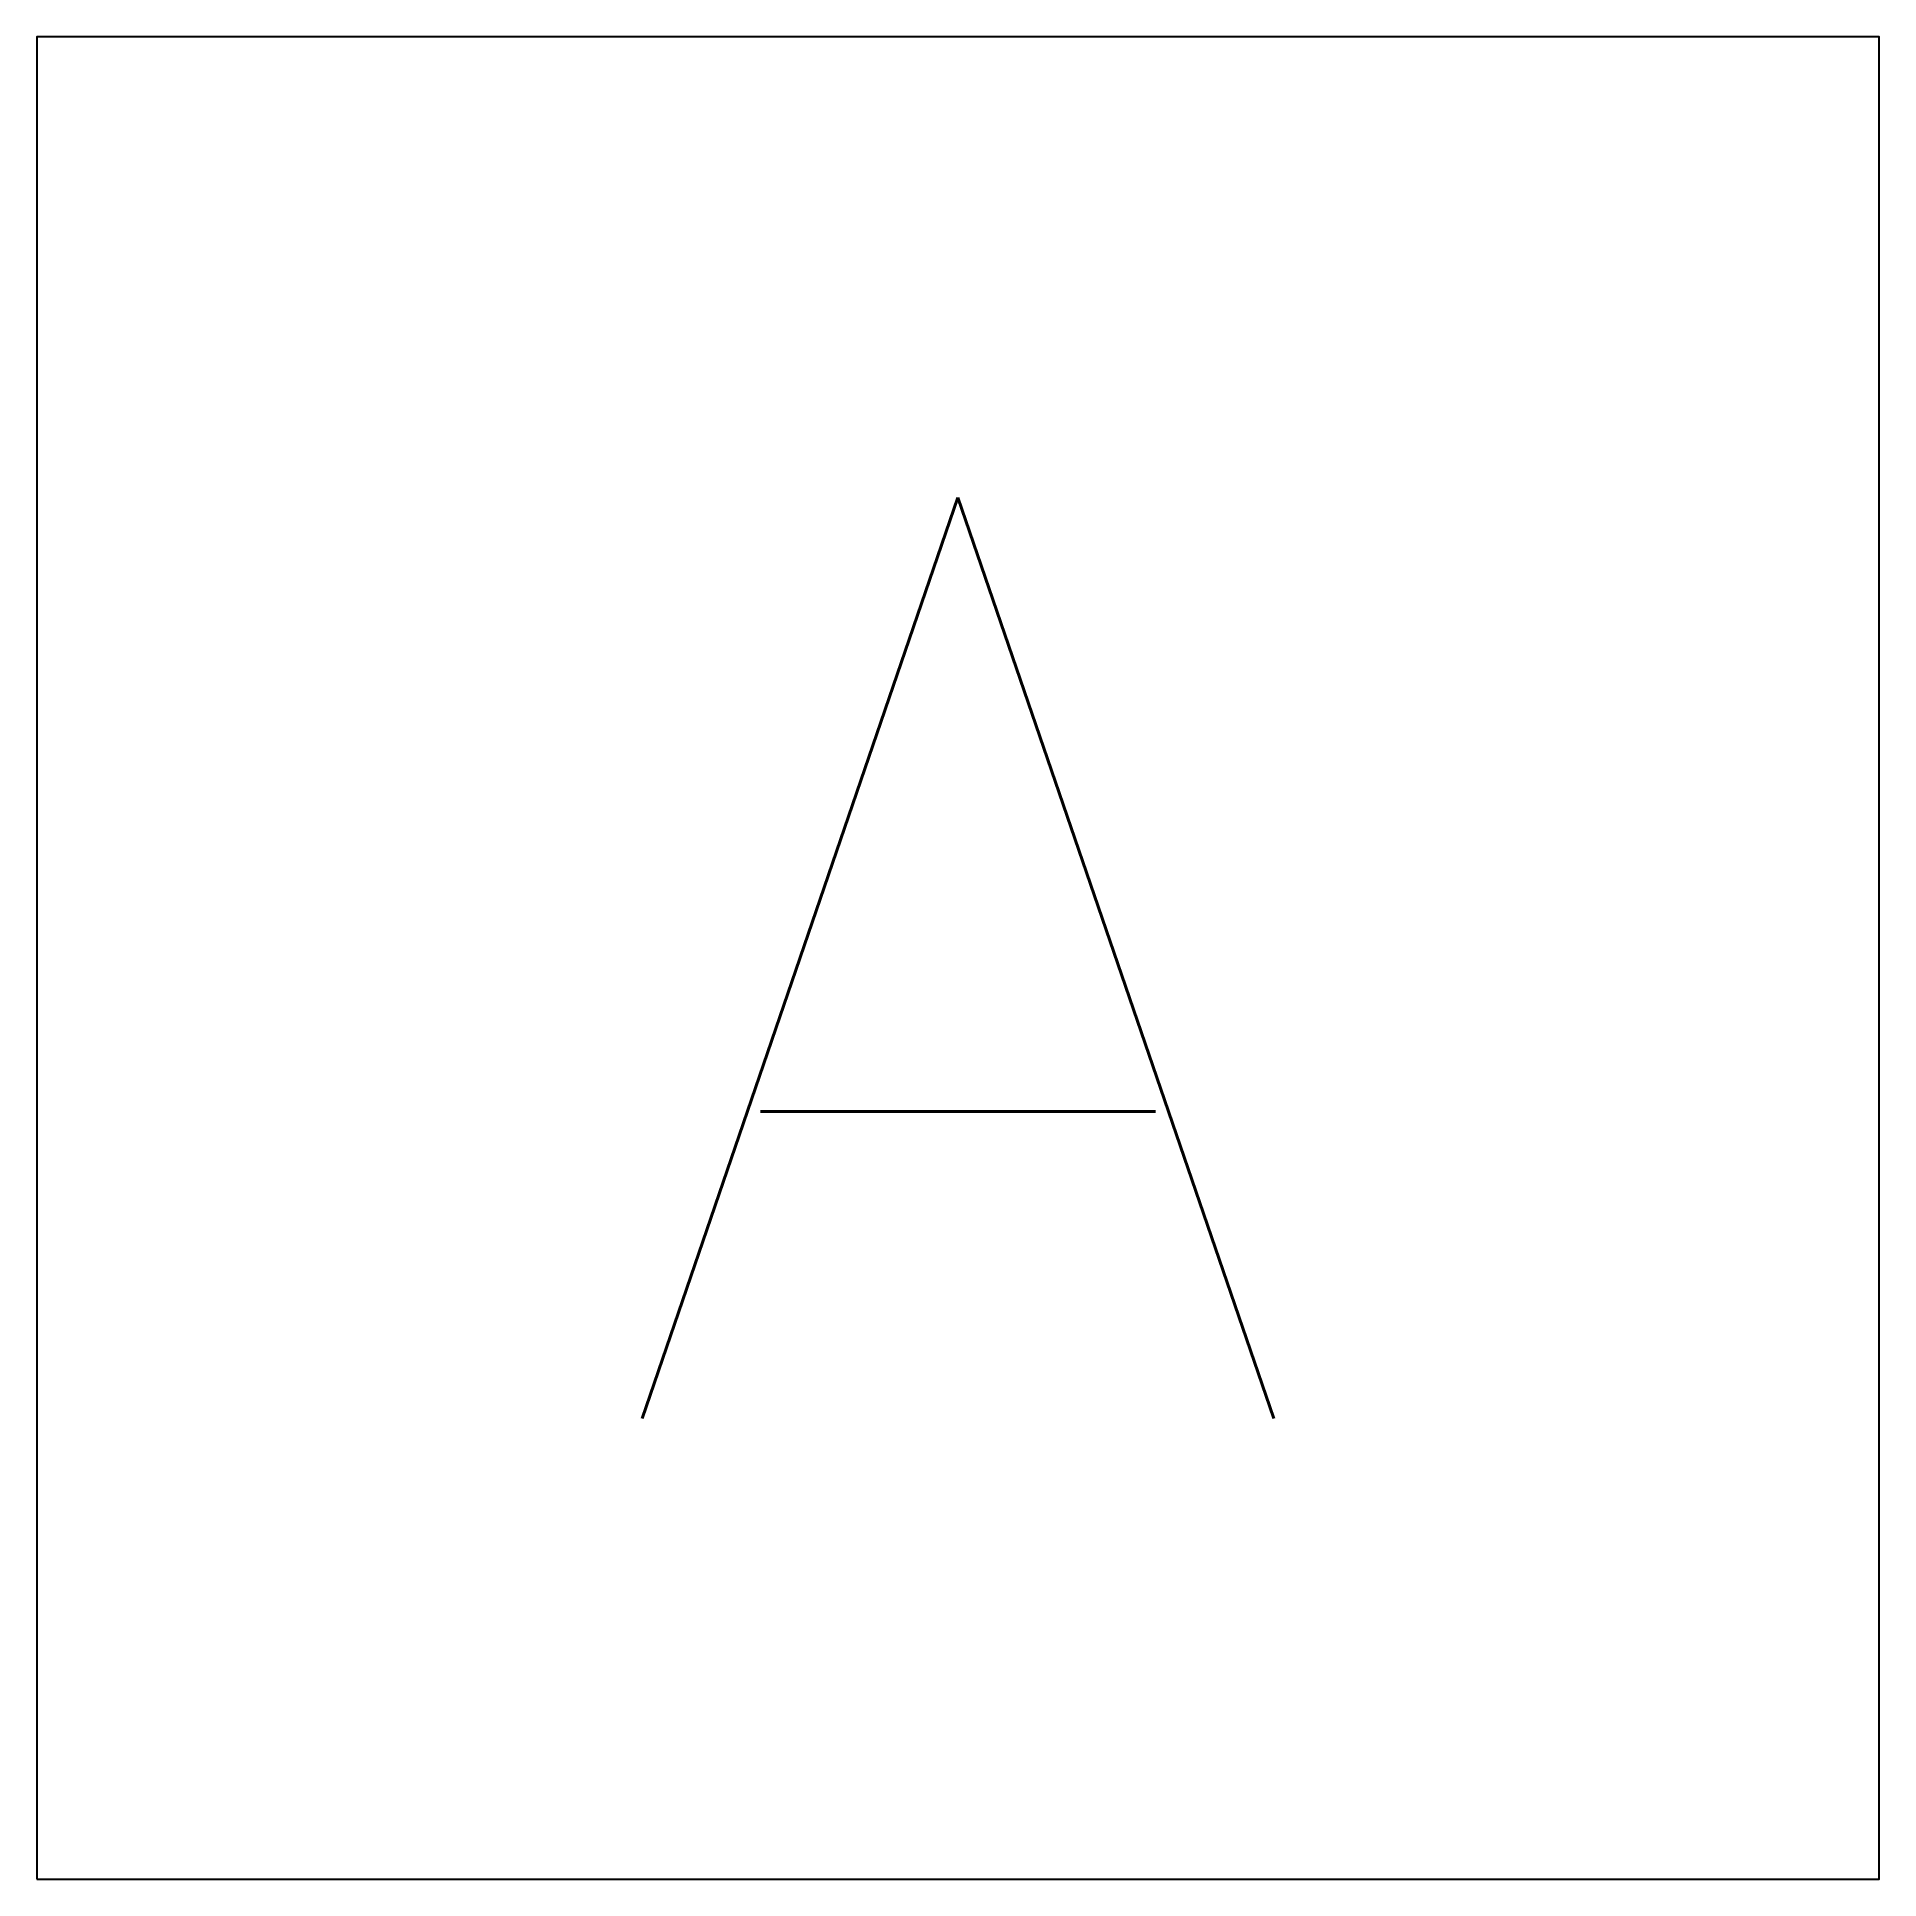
# Model space of a CAD drawing. Extents: x 1899.104 to 1899.291, y 1996.529 to 1996.716.
import ezdxf
from ezdxf.enums import TextEntityAlignment as Align

# ---------------------------------------------------------------- set-up
doc = ezdxf.new("R2010")
doc.units = 0
doc.header["$LTSCALE"] = 192
doc.header["$MEASUREMENT"] = 0
doc.layers.get('0').update_dxf_attribs({"linetype": 'CONTINUOUS'})
doc.styles.add('ROMANS', font='romans.shx', dxfattribs={"height": 18})

msp = doc.modelspace()

# ---------------------------------------------------------------- linework, layer by layer
msp.add_lwpolyline([(1899.10379, 1996.52875), (1899.29129, 1996.52875), (1899.29129, 1996.71625), (1899.10379, 1996.71625)], close=True)

# ---------------------------------------------------------------- texts
at = {"color": 1, "style": 'ROMANS'}
msp.add_text('A', height=0.09375, dxfattribs=at).set_placement((1899.19754, 1996.6225), align=Align.MIDDLE)

doc.saveas('drawing.dxf')
